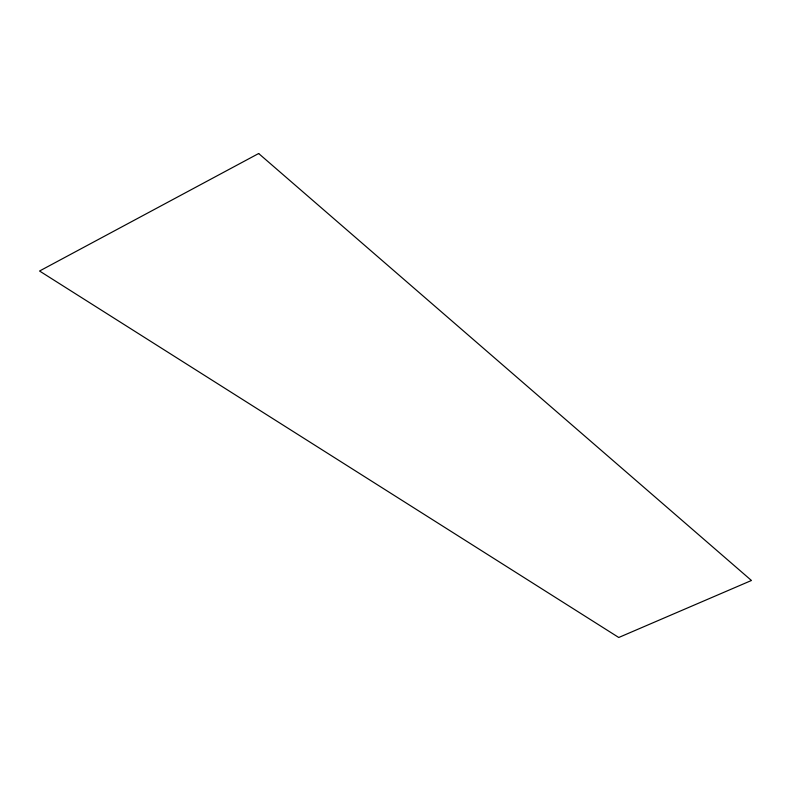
<?xml version="1.0" encoding="UTF-8"?>
<svg xmlns="http://www.w3.org/2000/svg" width="791" height="791" viewBox="0 0 791 791"><rect width="100%" height="100%" fill="white"/><g stroke="black" fill="none" stroke-linecap="round" stroke-linejoin="round"><path stroke-width="1.19" d="M258.667 153.513L39.55 271.016L618.75 637.487L751.45 580.485L258.667 153.513"/></g></svg>
